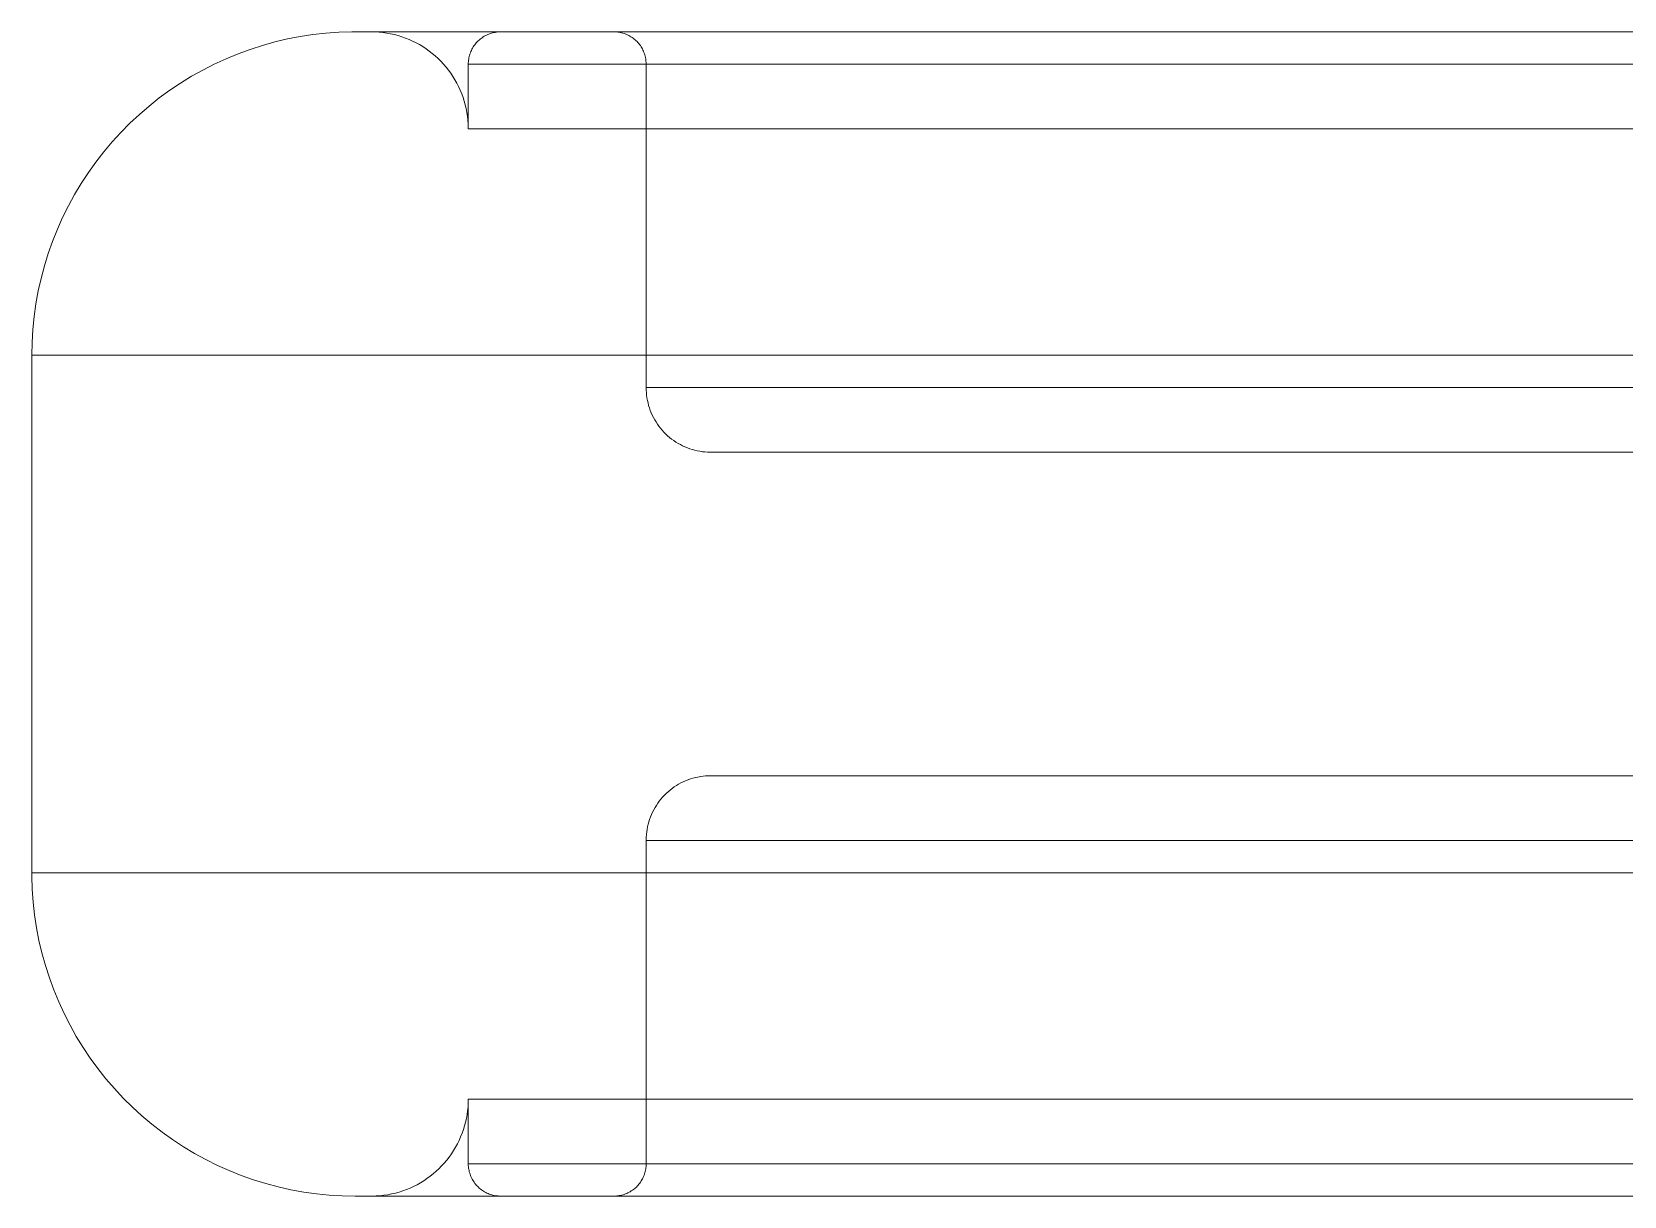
# Model space of a CAD drawing. Header units: millimetres. Extents: x -32954 to 151739, y -65671 to 56243.
# Drawn here: x -11444.72 to -11425.02, y -48948.4 to -48934 of the extents above; entities that cross this region are included whole.
import ezdxf

# ---------------------------------------------------------------- set-up
doc = ezdxf.new("R2010")
doc.units = ezdxf.units.MM
doc.layers.add('G-IMPT', color=7, linetype='Continuous', lineweight=9)
doc.layers.add('I-FURN', color=7, linetype='Continuous', lineweight=9)

# ---------------------------------------------------------------- blocks, each defined once
blk = doc.blocks.new('М25-М26_Столик манипуляционный - МСК-5501_dwg-9496848-О_ТХ_01')
at = {"layer": 'G-IMPT'}
for p, q in [((314.834, -2.773), (356.834, -2.773)), ((356.834, -2.773), (314.834, -2.773)), ((356.634, -2.773), (315.034, -2.773)), ((356.634, -2.773), (315.034, -2.773)), ((316.634, -2.773), (355.034, -2.773)), ((355.034, -2.773), (316.634, -2.773)), ((353.634, -2.773), (318.034, -2.773)), ((353.634, -2.773), (318.034, -2.773)), ((355.434, -3.173), (316.234, -3.173)), ((355.434, -3.173), (316.234, -3.173)), ((353.234, -3.173), (318.434, -3.173)), ((353.234, -3.173), (318.434, -3.173)), ((353.234, -7.173), (353.234, -3.173)), ((355.434, -3.973), (355.434, -3.173)), ((355.434, -3.973), (316.234, -3.973)), ((355.434, -3.973), (316.234, -3.973)), ((360.834, -6.773), (310.834, -6.773)), ((360.834, -6.773), (310.834, -6.773)), ((360.834, -13.173), (360.834, -6.773)), ((353.234, -7.173), (318.434, -7.173)), ((353.234, -7.173), (318.434, -7.173)), ((319.234, -7.973), (352.434, -7.973)), ((352.434, -7.973), (319.234, -7.973)), ((352.434, -11.973), (319.234, -11.973)), ((352.434, -11.973), (319.234, -11.973)), ((353.234, -12.773), (318.434, -12.773)), ((353.234, -12.773), (318.434, -12.773)), ((353.234, -16.773), (353.234, -12.773)), ((360.834, -13.173), (310.834, -13.173)), ((360.834, -13.173), (310.834, -13.173)), ((355.434, -15.973), (316.234, -15.973)), ((355.434, -15.973), (316.234, -15.973)), ((355.434, -16.773), (355.434, -15.973)), ((355.434, -16.773), (316.234, -16.773)), ((355.434, -16.773), (316.234, -16.773)), ((353.234, -16.773), (318.434, -16.773)), ((353.234, -16.773), (318.434, -16.773)), ((314.834, -17.173), (356.834, -17.173)), ((356.834, -17.173), (314.834, -17.173)), ((315.034, -17.173), (356.634, -17.173)), ((356.634, -17.173), (315.034, -17.173)), ((355.034, -17.173), (316.634, -17.173)), ((355.034, -17.173), (316.634, -17.173)), ((318.034, -17.173), (353.634, -17.173)), ((353.634, -17.173), (318.034, -17.173))]:
    blk.add_line(p, q, dxfattribs=at)
at = {"layer": 'G-IMPT', "flags": 128}
for points in [[(340.605, -2.773), (341.419, -2.773), (342.224, -2.773), (343.019, -2.773), (343.803, -2.773), (344.573, -2.773), (345.33, -2.773), (346.071, -2.773), (346.796, -2.773), (347.504, -2.773), (348.193, -2.773), (348.862, -2.773), (349.51, -2.773), (350.136, -2.773), (350.74, -2.773), (351.319, -2.773), (351.874, -2.773), (352.403, -2.773), (352.906, -2.773), (353.381, -2.773), (353.829, -2.773), (354.247, -2.773), (354.636, -2.773), (354.995, -2.773), (355.324, -2.773), (355.621, -2.773), (355.886, -2.773), (356.12, -2.773), (356.321, -2.773), (356.489, -2.773), (356.624, -2.773), (356.726, -2.773), (356.794, -2.773), (356.829, -2.773), (356.834, -2.773)], [(356.834, -2.773), (356.817, -2.773), (356.767, -2.773), (356.683, -2.773), (356.566, -2.773), (356.415, -2.773), (356.232, -2.773), (356.016, -2.773), (355.768, -2.773), (355.488, -2.773), (355.176, -2.773), (354.834, -2.773), (354.461, -2.773), (354.058, -2.773), (353.626, -2.773), (353.166, -2.773), (352.678, -2.773), (352.163, -2.773), (351.622, -2.773), (351.056, -2.773), (350.465, -2.773), (349.851, -2.773), (349.214, -2.773), (348.556, -2.773), (347.878, -2.773), (347.18, -2.773), (346.465, -2.773), (345.732, -2.773), (344.983, -2.773), (344.22, -2.773), (343.444, -2.773), (342.655, -2.773), (341.855, -2.773), (341.046, -2.773)], [(340.941, -2.773), (341.677, -2.773), (342.403, -2.773), (343.12, -2.773), (343.824, -2.773), (344.516, -2.773), (345.194, -2.773), (345.857, -2.773), (346.503, -2.773), (347.133, -2.773), (347.745, -2.773), (348.338, -2.773), (348.91, -2.773), (349.462, -2.773), (349.992, -2.773), (350.499, -2.773), (350.983, -2.773), (351.443, -2.773), (351.877, -2.773), (352.286, -2.773), (352.669, -2.773), (353.025, -2.773), (353.353, -2.773), (353.653, -2.773), (353.925, -2.773), (354.167, -2.773), (354.381, -2.773), (354.565, -2.773), (354.718, -2.773), (354.842, -2.773), (354.935, -2.773), (354.998, -2.773), (355.03, -2.773), (355.034, -2.773)], [(355.034, -2.773), (355.019, -2.773), (354.973, -2.773), (354.896, -2.773), (354.789, -2.773), (354.651, -2.773), (354.484, -2.773), (354.286, -2.773), (354.059, -2.773), (353.803, -2.773), (353.518, -2.773), (353.205, -2.773), (352.864, -2.773), (352.496, -2.773), (352.101, -2.773), (351.681, -2.773), (351.234, -2.773), (350.763, -2.773), (350.269, -2.773), (349.751, -2.773), (349.211, -2.773), (348.649, -2.773), (348.067, -2.773), (347.466, -2.773), (346.846, -2.773), (346.208, -2.773), (345.553, -2.773), (344.884, -2.773), (344.199, -2.773), (343.501, -2.773), (342.791, -2.773), (342.07, -2.773), (341.339, -2.773), (340.599, -2.773)], [(353.234, -3.173), (353.234, -3.157), (353.235, -3.141), (353.237, -3.125), (353.239, -3.11), (353.242, -3.094), (353.246, -3.078), (353.25, -3.063), (353.254, -3.047), (353.26, -3.032), (353.266, -3.018), (353.272, -3.003), (353.279, -2.989), (353.287, -2.975), (353.295, -2.961), (353.304, -2.947), (353.313, -2.934), (353.323, -2.922), (353.333, -2.91), (353.344, -2.898), (353.355, -2.886), (353.367, -2.875), (353.379, -2.865), (353.392, -2.855), (353.405, -2.846), (353.418, -2.837), (353.432, -2.828), (353.446, -2.821), (353.46, -2.813), (353.474, -2.807), (353.489, -2.8), (353.504, -2.795), (353.519, -2.79), (353.535, -2.786), (353.55, -2.782), (353.566, -2.779), (353.582, -2.777), (353.598, -2.775), (353.614, -2.774), (353.63, -2.773), (353.634, -2.773)], [(355.034, -2.773), (355.05, -2.774), (355.066, -2.775), (355.082, -2.776), (355.098, -2.778), (355.114, -2.781), (355.129, -2.785), (355.145, -2.789), (355.16, -2.794), (355.175, -2.799), (355.19, -2.805), (355.204, -2.811), (355.219, -2.819), (355.233, -2.826), (355.247, -2.834), (355.26, -2.843), (355.273, -2.852), (355.286, -2.862), (355.298, -2.873), (355.31, -2.883), (355.321, -2.895), (355.332, -2.906), (355.342, -2.918), (355.352, -2.931), (355.362, -2.944), (355.371, -2.957), (355.379, -2.971), (355.387, -2.985), (355.394, -2.999), (355.401, -3.014), (355.407, -3.028), (355.412, -3.043), (355.417, -3.059), (355.422, -3.074), (355.425, -3.09), (355.428, -3.105), (355.431, -3.121), (355.432, -3.137), (355.434, -3.153), (355.434, -3.169), (355.434, -3.173)], [(355.434, -3.973), (355.435, -3.925), (355.438, -3.877), (355.443, -3.83), (355.449, -3.782), (355.458, -3.735), (355.468, -3.688), (355.481, -3.642), (355.495, -3.596), (355.511, -3.551), (355.529, -3.506), (355.548, -3.462), (355.57, -3.419), (355.593, -3.377), (355.617, -3.336), (355.644, -3.296), (355.672, -3.257), (355.701, -3.219), (355.732, -3.182), (355.764, -3.147), (355.798, -3.112), (355.833, -3.08), (355.869, -3.048), (355.907, -3.019), (355.946, -2.99), (355.986, -2.964), (356.027, -2.938), (356.068, -2.915), (356.111, -2.893), (356.155, -2.873), (356.199, -2.855), (356.244, -2.838), (356.29, -2.824), (356.336, -2.811), (356.383, -2.8), (356.43, -2.791), (356.478, -2.784), (356.525, -2.778), (356.573, -2.775), (356.621, -2.773), (356.634, -2.773)], [(356.834, -2.773), (356.994, -2.777), (357.154, -2.786), (357.313, -2.802), (357.471, -2.824), (357.629, -2.853), (357.785, -2.888), (357.939, -2.929), (358.092, -2.976), (358.243, -3.03), (358.392, -3.089), (358.538, -3.154), (358.681, -3.225), (358.822, -3.302), (358.959, -3.384), (359.093, -3.472), (359.223, -3.565), (359.349, -3.663), (359.472, -3.766), (359.59, -3.874), (359.703, -3.986), (359.813, -4.103), (359.917, -4.225), (360.016, -4.35), (360.111, -4.479), (360.2, -4.612), (360.284, -4.748), (360.362, -4.888), (360.434, -5.031), (360.501, -5.176), (360.562, -5.324), (360.617, -5.474), (360.666, -5.626), (360.709, -5.781), (360.746, -5.936), (360.776, -6.093), (360.8, -6.252), (360.818, -6.411), (360.829, -6.57), (360.834, -6.73), (360.834, -6.773)], [(352.434, -7.973), (352.466, -7.973), (352.498, -7.971), (352.53, -7.968), (352.562, -7.963), (352.593, -7.957), (352.624, -7.95), (352.655, -7.942), (352.686, -7.933), (352.716, -7.922), (352.746, -7.91), (352.775, -7.897), (352.803, -7.883), (352.832, -7.868), (352.859, -7.851), (352.886, -7.834), (352.912, -7.815), (352.937, -7.795), (352.962, -7.775), (352.985, -7.753), (353.008, -7.731), (353.03, -7.707), (353.051, -7.683), (353.071, -7.658), (353.089, -7.632), (353.107, -7.606), (353.124, -7.578), (353.14, -7.55), (353.154, -7.522), (353.168, -7.493), (353.18, -7.463), (353.191, -7.433), (353.2, -7.403), (353.209, -7.372), (353.216, -7.341), (353.222, -7.309), (353.227, -7.278), (353.231, -7.246), (353.233, -7.214), (353.234, -7.182), (353.234, -7.173)], [(340.885, -7.973), (341.514, -7.973), (342.133, -7.973), (342.742, -7.973), (343.34, -7.973), (343.926, -7.973), (344.499, -7.973), (345.059, -7.973), (345.603, -7.973), (346.132, -7.973), (346.644, -7.973), (347.14, -7.973), (347.617, -7.973), (348.075, -7.973), (348.513, -7.973), (348.932, -7.973), (349.329, -7.973), (349.705, -7.973), (350.058, -7.973), (350.389, -7.973), (350.697, -7.973), (350.981, -7.973), (351.24, -7.973), (351.475, -7.973), (351.685, -7.973), (351.869, -7.973), (352.028, -7.973), (352.161, -7.973), (352.268, -7.973), (352.348, -7.973), (352.403, -7.973), (352.43, -7.973), (352.434, -7.973)], [(352.434, -7.973), (352.421, -7.973), (352.381, -7.973), (352.315, -7.973), (352.222, -7.973), (352.103, -7.973), (351.958, -7.973), (351.788, -7.973), (351.591, -7.973), (351.37, -7.973), (351.124, -7.973), (350.853, -7.973), (350.558, -7.973), (350.24, -7.973), (349.898, -7.973), (349.535, -7.973), (349.149, -7.973), (348.742, -7.973), (348.314, -7.973), (347.866, -7.973), (347.399, -7.973), (346.914, -7.973), (346.411, -7.973), (345.891, -7.973), (345.354, -7.973), (344.803, -7.973), (344.237, -7.973), (343.658, -7.973), (343.066, -7.973), (342.463, -7.973), (341.849, -7.973), (341.226, -7.973), (340.594, -7.973)], [(352.434, -11.973), (352.421, -11.973), (352.381, -11.973), (352.315, -11.973), (352.222, -11.973), (352.103, -11.973), (351.958, -11.973), (351.788, -11.973), (351.591, -11.973), (351.37, -11.973), (351.124, -11.973), (350.853, -11.973), (350.558, -11.973), (350.24, -11.973), (349.898, -11.973), (349.535, -11.973), (349.149, -11.973), (348.742, -11.973), (348.314, -11.973), (347.866, -11.973), (347.399, -11.973), (346.914, -11.973), (346.411, -11.973), (345.891, -11.973), (345.354, -11.973), (344.803, -11.973), (344.237, -11.973), (343.658, -11.973), (343.066, -11.973), (342.463, -11.973), (341.849, -11.973), (341.226, -11.973), (340.594, -11.973)], [(340.885, -11.973), (341.514, -11.973), (342.133, -11.973), (342.742, -11.973), (343.34, -11.973), (343.926, -11.973), (344.499, -11.973), (345.059, -11.973), (345.603, -11.973), (346.132, -11.973), (346.644, -11.973), (347.14, -11.973), (347.617, -11.973), (348.075, -11.973), (348.513, -11.973), (348.932, -11.973), (349.329, -11.973), (349.705, -11.973), (350.058, -11.973), (350.389, -11.973), (350.697, -11.973), (350.981, -11.973), (351.24, -11.973), (351.475, -11.973), (351.685, -11.973), (351.869, -11.973), (352.028, -11.973), (352.161, -11.973), (352.268, -11.973), (352.348, -11.973), (352.403, -11.973), (352.43, -11.973), (352.434, -11.973)], [(353.234, -12.773), (353.233, -12.741), (353.231, -12.709), (353.228, -12.678), (353.224, -12.646), (353.218, -12.614), (353.211, -12.583), (353.203, -12.552), (353.193, -12.522), (353.183, -12.491), (353.171, -12.462), (353.158, -12.433), (353.144, -12.404), (353.128, -12.376), (353.112, -12.348), (353.094, -12.322), (353.076, -12.296), (353.056, -12.27), (353.036, -12.246), (353.014, -12.222), (352.991, -12.199), (352.968, -12.178), (352.944, -12.157), (352.919, -12.137), (352.893, -12.118), (352.866, -12.1), (352.839, -12.083), (352.811, -12.068), (352.783, -12.053), (352.754, -12.04), (352.724, -12.028), (352.694, -12.017), (352.663, -12.007), (352.633, -11.998), (352.601, -11.991), (352.57, -11.985), (352.538, -11.98), (352.507, -11.977), (352.475, -11.974), (352.443, -11.973), (352.434, -11.973)], [(360.834, -13.173), (360.831, -13.333), (360.821, -13.493), (360.805, -13.652), (360.783, -13.811), (360.754, -13.968), (360.719, -14.124), (360.678, -14.279), (360.631, -14.432), (360.578, -14.582), (360.518, -14.731), (360.453, -14.877), (360.382, -15.02), (360.305, -15.161), (360.223, -15.298), (360.135, -15.432), (360.042, -15.562), (359.944, -15.688), (359.841, -15.811), (359.733, -15.929), (359.621, -16.043), (359.504, -16.152), (359.383, -16.256), (359.257, -16.356), (359.128, -16.45), (358.995, -16.539), (358.859, -16.623), (358.719, -16.701), (358.577, -16.774), (358.431, -16.841), (358.283, -16.901), (358.133, -16.956), (357.981, -17.005), (357.827, -17.048), (357.671, -17.085), (357.514, -17.115), (357.356, -17.139), (357.197, -17.157), (357.037, -17.168), (356.877, -17.173), (356.834, -17.173)], [(356.634, -17.173), (356.586, -17.172), (356.538, -17.169), (356.49, -17.165), (356.443, -17.158), (356.396, -17.149), (356.349, -17.139), (356.302, -17.127), (356.257, -17.112), (356.211, -17.096), (356.167, -17.079), (356.123, -17.059), (356.08, -17.038), (356.038, -17.015), (355.997, -16.99), (355.956, -16.964), (355.917, -16.936), (355.88, -16.906), (355.843, -16.875), (355.807, -16.843), (355.773, -16.809), (355.74, -16.774), (355.709, -16.738), (355.679, -16.7), (355.651, -16.662), (355.624, -16.622), (355.599, -16.581), (355.576, -16.539), (355.554, -16.496), (355.534, -16.453), (355.516, -16.408), (355.499, -16.363), (355.484, -16.317), (355.472, -16.271), (355.461, -16.224), (355.452, -16.177), (355.444, -16.13), (355.439, -16.082), (355.436, -16.034), (355.434, -15.986), (355.434, -15.973)], [(353.634, -17.173), (353.618, -17.173), (353.602, -17.172), (353.586, -17.17), (353.57, -17.168), (353.555, -17.165), (353.539, -17.162), (353.524, -17.158), (353.508, -17.153), (353.493, -17.148), (353.478, -17.142), (353.464, -17.135), (353.449, -17.128), (353.435, -17.12), (353.422, -17.112), (353.408, -17.103), (353.395, -17.094), (353.383, -17.084), (353.37, -17.074), (353.358, -17.063), (353.347, -17.052), (353.336, -17.04), (353.326, -17.028), (353.316, -17.016), (353.306, -17.003), (353.297, -16.989), (353.289, -16.976), (353.281, -16.962), (353.274, -16.948), (353.267, -16.933), (353.261, -16.918), (353.256, -16.903), (353.251, -16.888), (353.247, -16.873), (353.243, -16.857), (353.24, -16.841), (353.237, -16.825), (353.236, -16.81), (353.235, -16.794), (353.234, -16.778), (353.234, -16.773)], [(355.434, -16.773), (355.434, -16.789), (355.433, -16.805), (355.431, -16.821), (355.429, -16.837), (355.426, -16.853), (355.423, -16.868), (355.418, -16.884), (355.414, -16.899), (355.408, -16.914), (355.402, -16.929), (355.396, -16.944), (355.389, -16.958), (355.381, -16.972), (355.373, -16.986), (355.364, -16.999), (355.355, -17.012), (355.345, -17.025), (355.335, -17.037), (355.324, -17.049), (355.313, -17.06), (355.301, -17.071), (355.289, -17.082), (355.276, -17.092), (355.263, -17.101), (355.25, -17.11), (355.237, -17.118), (355.223, -17.126), (355.208, -17.133), (355.194, -17.14), (355.179, -17.146), (355.164, -17.152), (355.149, -17.157), (355.133, -17.161), (355.118, -17.164), (355.102, -17.167), (355.086, -17.17), (355.07, -17.172), (355.054, -17.173), (355.038, -17.173), (355.034, -17.173)], [(356.834, -17.173), (356.817, -17.173), (356.767, -17.173), (356.683, -17.173), (356.566, -17.173), (356.415, -17.173), (356.232, -17.173), (356.016, -17.173), (355.768, -17.173), (355.488, -17.173), (355.176, -17.173), (354.834, -17.173), (354.461, -17.173), (354.058, -17.173), (353.626, -17.173), (353.166, -17.173), (352.678, -17.173), (352.163, -17.173), (351.622, -17.173), (351.056, -17.173), (350.465, -17.173), (349.851, -17.173), (349.214, -17.173), (348.556, -17.173), (347.878, -17.173), (347.18, -17.173), (346.465, -17.173), (345.732, -17.173), (344.983, -17.173), (344.22, -17.173), (343.444, -17.173), (342.655, -17.173), (341.855, -17.173), (341.046, -17.173)], [(340.605, -17.173), (341.419, -17.173), (342.224, -17.173), (343.019, -17.173), (343.803, -17.173), (344.573, -17.173), (345.33, -17.173), (346.071, -17.173), (346.796, -17.173), (347.504, -17.173), (348.193, -17.173), (348.862, -17.173), (349.51, -17.173), (350.136, -17.173), (350.74, -17.173), (351.319, -17.173), (351.874, -17.173), (352.403, -17.173), (352.906, -17.173), (353.381, -17.173), (353.829, -17.173), (354.247, -17.173), (354.636, -17.173), (354.995, -17.173), (355.324, -17.173), (355.621, -17.173), (355.886, -17.173), (356.12, -17.173), (356.321, -17.173), (356.489, -17.173), (356.624, -17.173), (356.726, -17.173), (356.794, -17.173), (356.829, -17.173), (356.834, -17.173)], [(355.034, -17.173), (355.019, -17.173), (354.973, -17.173), (354.896, -17.173), (354.789, -17.173), (354.651, -17.173), (354.484, -17.173), (354.286, -17.173), (354.059, -17.173), (353.803, -17.173), (353.518, -17.173), (353.205, -17.173), (352.864, -17.173), (352.496, -17.173), (352.101, -17.173), (351.681, -17.173), (351.234, -17.173), (350.763, -17.173), (350.269, -17.173), (349.751, -17.173), (349.211, -17.173), (348.649, -17.173), (348.067, -17.173), (347.466, -17.173), (346.846, -17.173), (346.208, -17.173), (345.553, -17.173), (344.884, -17.173), (344.199, -17.173), (343.501, -17.173), (342.791, -17.173), (342.07, -17.173), (341.339, -17.173), (340.599, -17.173)], [(340.941, -17.173), (341.677, -17.173), (342.403, -17.173), (343.12, -17.173), (343.824, -17.173), (344.516, -17.173), (345.194, -17.173), (345.857, -17.173), (346.503, -17.173), (347.133, -17.173), (347.745, -17.173), (348.338, -17.173), (348.91, -17.173), (349.462, -17.173), (349.992, -17.173), (350.499, -17.173), (350.983, -17.173), (351.443, -17.173), (351.877, -17.173), (352.286, -17.173), (352.669, -17.173), (353.025, -17.173), (353.353, -17.173), (353.653, -17.173), (353.925, -17.173), (354.167, -17.173), (354.381, -17.173), (354.565, -17.173), (354.718, -17.173), (354.842, -17.173), (354.935, -17.173), (354.998, -17.173), (355.03, -17.173), (355.034, -17.173)]]:
    blk.add_lwpolyline(points, dxfattribs=at)
blk = doc.blocks.new('М25-М26_Столик манипуляционный - М25_Столик манипуляционный-8676404-О_ТХ_01')
blk.add_blockref('М25-М26_Столик манипуляционный - МСК-5501_dwg-9496848-О_ТХ_01', (0, 0))

msp = doc.modelspace()

# ---------------------------------------------------------------- block references
at = {"layer": 'I-FURN', "rotation": 180}
msp.add_blockref('М25-М26_Столик манипуляционный - М25_Столик манипуляционный-8676404-О_ТХ_01', (-11083.886, -48951.174), dxfattribs=at)

doc.saveas('drawing.dxf')
